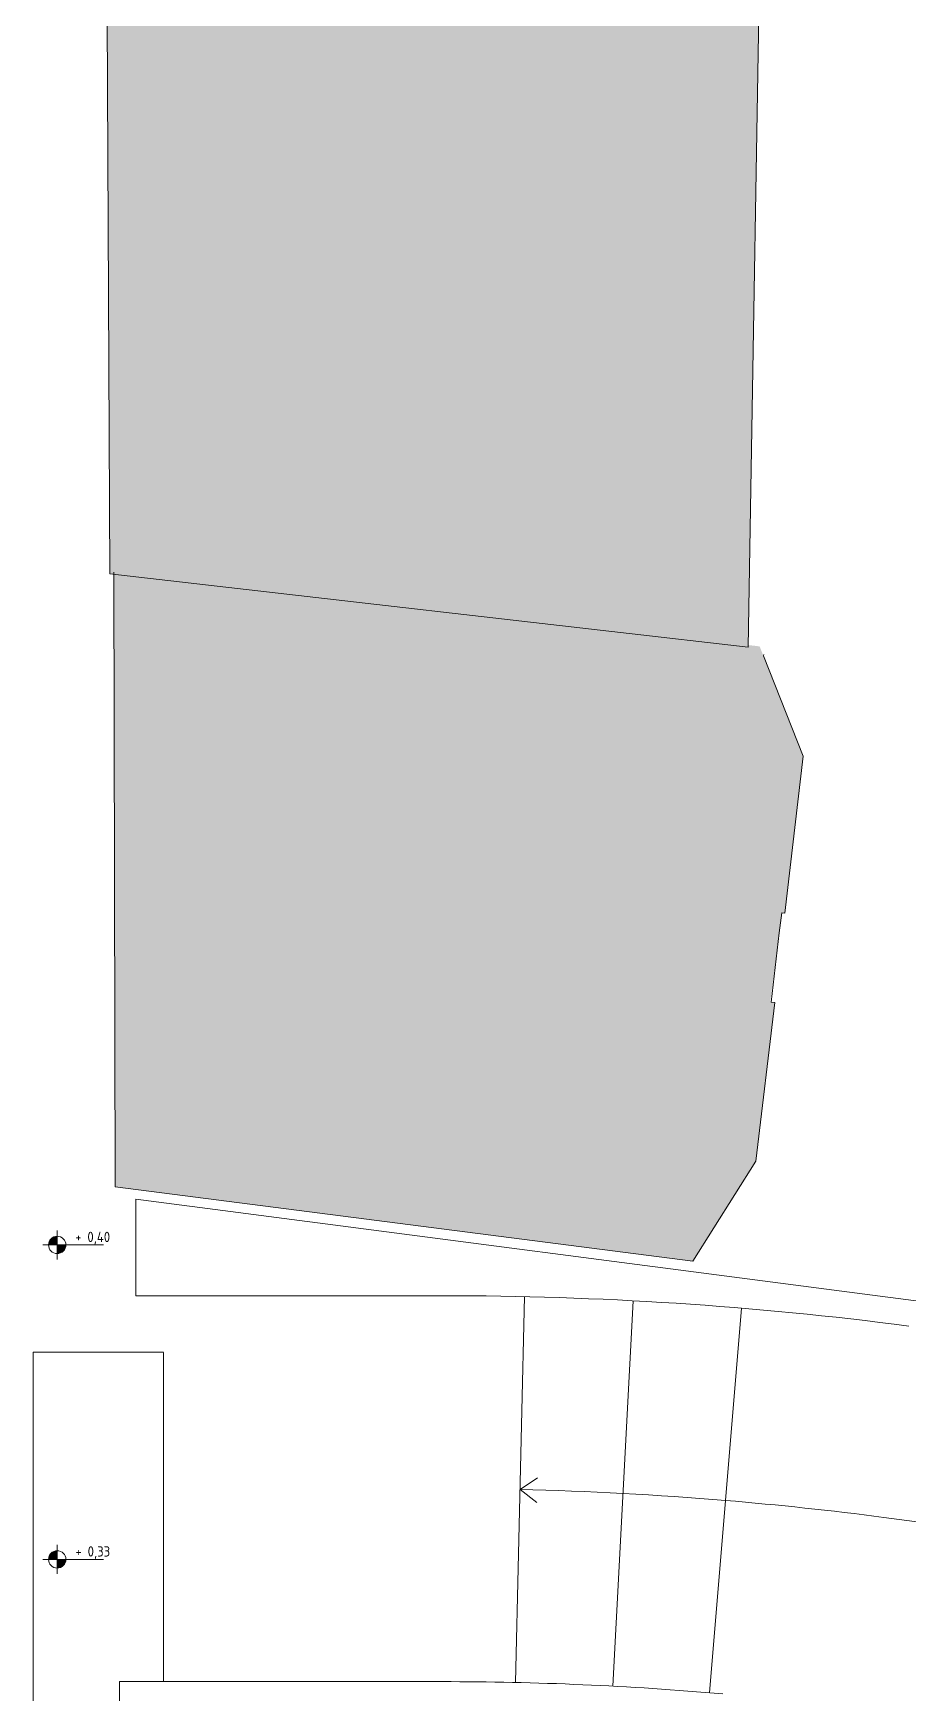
# Model space of a CAD drawing. Header units: millimetres. Extents: x 8265 to 78888, y 1905 to 34251.
# Drawn here: x 34471 to 36172, y 21645 to 24872 of the extents above; entities that cross this region are included whole.
import ezdxf
from ezdxf.enums import TextEntityAlignment as Align

# ---------------------------------------------------------------- set-up
doc = ezdxf.new("R2010")
doc.units = ezdxf.units.MM
doc.linetypes.add('ACISOTGL', pattern=[3, 2, -1])
for name, color, linetype, lineweight in [('420_MURATURE_001-AM_0', 4, 'Continuous', 0), ('440_SIMBOLI_001-AM_0', 31, 'Continuous', 0), ('445_QUOTE_ALTIMETRICHE_001-AM_0', 2, 'Continuous', 0), ('448_RAMPE_SCALE_ASCENS_001-AM_0', 216, 'Continuous', 0), ('450_ESTERNI_001-AM_0', 35, 'Continuous', 0), ('475_VERDE_001-AM_0', 96, 'Continuous', 0), ('490_CAMPITURE_001-AM_0', 9, 'Continuous', 0)]:
    doc.layers.add(name, color=color, linetype=linetype, lineweight=lineweight)
doc.styles.get("Standard").update_dxf_attribs({"font": 'isocp.shx'})

# ---------------------------------------------------------------- blocks, each defined once
blk = doc.blocks.new('QUOTA_ALT')
for points in [[(0, 0), (0, 22.5, 0.414214), (-22.5, 0)], [(22.5, 0), (0, 0), (0, -22.5, 0.414214)]]:
    blk.add_hatch(color=256).paths.add_polyline_path(points)
for p, q in [((-37.5, 0), (120, 0)), ((0, 37.5), (0, -37.5))]:
    blk.add_line(p, q)
blk.add_circle((0, 0), 22.5)
blk.add_attdef('QUOTA', text='', height=22.5).set_placement((120, 7.5), align=Align.RIGHT)

msp = doc.modelspace()

# ---------------------------------------------------------------- hatches: boundary and pattern name
at = {"layer": '475_VERDE_001-AM_0'}
h = msp.add_hatch(dxfattribs=at)
h.set_pattern_fill('AR-SAND', color=256, angle=90, style=0)
h.set_pattern_definition([(127.5, (52719.567, 18313.833), (-48.94132, -1.60003), [0, -38.608, 0, -43.18, 0, -41.275]), (97.5, (52719.57, 18313.833), (-71.6825, 44.95233), [0, -20.828, 0, -34.798, 0, -13.335]), (57.5, (52719.567, 18282.59), (-0.14372, 79.09924), [0, -12.7, 0, -45.72, 0, -59.69]), (47.5, (52719.57, 18282.59), (-22.29293, 76.35565), [0, -6.35, 0, -29.972, 0, -34.29])])
edge = h.paths.add_edge_path()
edge.add_line((39330.9, 23295.3), (38430.4, 23295.3))
edge.add_line((38430.4, 23295.3), (36898.1, 23495.6))
edge.add_line((36898.1, 23495.6), (36762.3, 22338.7))
edge.add_line((36762.3, 22338.7), (36762.6, 22332.7))
edge.add_line((36762.6, 22332.7), (36760.2, 22312.8))
edge.add_line((36760.2, 22312.8), (37125.9, 22265.1))
edge.add_line((37125.9, 22265.1), (37125.9, 22504.4))
edge.add_line((37125.9, 22504.4), (37649.4, 22504.4))
edge.add_line((37649.4, 22504.4), (37649.4, 22254.4))
edge.add_line((37649.4, 22254.4), (37207.7, 22254.4))
edge.add_line((37207.7, 22254.4), (37296.7, 22242.8))
edge.add_arc((36904.5, 19238.3), 3030, 58.0446, 82.5627, ccw=False)
edge.add_arc((38874.4, 22070.6), 450, 86.601, 215.5271, ccw=False)
edge.add_arc((39147.5, 22554.3), 248.9, 42.5307, 187.9664, ccw=False)
edge.add_line((39330.9, 22722.5), (39330.9, 23295.3))
edge = h.paths.add_edge_path(flags=16)
edge.add_arc((39007.3, 22940.8), 137.9, 0, 360)
edge = h.paths.add_edge_path(flags=16)
edge.add_arc((38604.2, 23078.3), 171.5, 0, 360)
edge = h.paths.add_edge_path(flags=16)
edge.add_arc((38899.1, 22047.6), 1250.5, 110.4016, 163.289)
edge.add_line((37701.4, 22407.2), (37499.6, 22869.6))
edge.add_arc((39034.6, 21934.2), 1797.6, 142.1318, 148.6419, ccw=False)
edge.add_arc((37603.3, 23175), 137.9, 3.0499, 275.1073, ccw=False)
edge.add_arc((39034.6, 21934.2), 1797.6, 130.5896, 136.0253, ccw=False)
edge.add_line((37865, 23299.3), (38463.2, 23219.7))
edge = h.paths.add_edge_path(flags=16)
edge.add_arc((38291.6, 22920), 171.5, 0, 360)
edge = h.paths.add_edge_path(flags=16)
edge.add_arc((38244.6, 22414.1), 248.9, 0, 360)
edge = h.paths.add_edge_path(flags=16)
edge.add_arc((37107.5, 22765.4), 248.9, 0, 360)
edge = h.paths.add_edge_path(flags=16)
edge.add_arc((37124.9, 23228.1), 171.5, 0, 360)
h.paths.add_polyline_path([(37095.9, 22504.4), (37095.9, 22334.4), (36853.9, 22334.4), (36853.9, 22504.4)], flags=16)
edge = h.paths.add_edge_path()
edge.add_line((38755.1, 21636.7), (38501.2, 20907))
edge.add_line((38501.2, 20907), (38692.8, 20907))
edge.add_line((38692.8, 20907), (38692.8, 21073))
edge.add_line((38692.8, 21073), (38855.3, 21073))
edge.add_arc((39092.5, 20997.9), 248.9, 133.522, 162.4236, ccw=False)
edge.add_arc((38838.2, 21328.5), 171.5, 180, 298.9163, ccw=False)
edge.add_arc((38844.5, 21317), 178.1, 30.5131, 176.3201, ccw=False)
edge.add_arc((39151.7, 21483.5), 171.5, 180, 206.3224, ccw=False)
edge.add_arc((39145.7, 21494.8), 166, -136.4216, 183.8775, ccw=False)
edge.add_arc((38038, 21599.2), 1011.4, 338.2657, 347.5038, ccw=False)
edge.add_arc((39082.9, 20971.9), 273.8, 28.1893, 112.6186, ccw=False)
edge.add_line((39324.2, 21101.2), (39324.3, 22066.7))
edge.add_arc((38874.4, 22070.6), 450, 254.636, 359.5091, ccw=False)
edge = h.paths.add_edge_path(flags=17)
edge.add_arc((39147.5, 22554.3), 248.9, 293.1259, 317.4688, ccw=False)
edge.add_arc((38874.4, 22070.6), 450, -0.0003, 34.4912, ccw=False)
edge.add_line((39324.4, 22070.6), (39330.9, 22386))
edge = h.paths.add_edge_path()
edge.add_arc((36904.5, 19238.3), 2220, 55.1814, 70.2172)
edge.add_arc((37511.5, 21234.6), 171.5, -246.5074, 32.6828, ccw=False)
edge.add_arc((36904.5, 19238.3), 2220, 75.9581, 82.5627)
edge.add_line((37191.8, 21439.6), (36107.7, 21581.1))
edge.add_line((36107.7, 21581.1), (36107.7, 20907))
edge.add_line((36107.7, 20907), (37167.3, 20907))
edge.add_arc((37196, 21076.1), 171.5, 143.0622, 260.353, ccw=False)
edge.add_line((37058.9, 21179.2), (37058.9, 21182.4))
edge.add_line((37058.9, 21182.4), (36138.9, 21182.4))
edge.add_line((36138.9, 21182.4), (36138.9, 21402.4))
edge.add_line((36138.9, 21402.4), (37058.9, 21402.4))
edge.add_line((37058.9, 21402.4), (37058.9, 21179.2))
edge.add_arc((37196, 21076.1), 171.5, -80.3535, 143.0622, ccw=False)
edge.add_line((37224.7, 20907), (38475.5, 20907))
edge.add_arc((38874.4, 22070.6), 1230, 235.1814, 251.0793, ccw=False)
at = {"layer": '490_CAMPITURE_001-AM_0'}
for points in [[(34609, 25985.6), (36611.4, 25716.8), (38107.1, 25488.6), (38143.6, 23368), (37028.4, 23522.1), (37031.2, 25110.1), (35886.4, 25256.3), (35859.3, 23678.6), (34619.8, 23821.5)], [(34627.7, 23824.7), (34630, 22630), (35751.8, 22485.5), (35874.6, 22679.9), (35911.3, 22988), (35902.4, 22989.2), (35924.7, 23162.3), (35930.6, 23161.6), (35966.6, 23466.6), (35881.8, 23680.2)]]:
    msp.add_hatch(color=254, dxfattribs=at).paths.add_polyline_path(points)

# ---------------------------------------------------------------- linework, layer by layer
at = {"layer": '420_MURATURE_001-AM_0'}
for p, q in [((34670.4, 22418.3), (34670.4, 22605.8)), ((36762.6, 22332.7), (34670.4, 22605.8)), ((35265.4, 22418.3), (34670.4, 22418.3)), ((35265.4, 21668.3), (34638.2, 21668.3)), ((34638.2, 21608.3), (34638.2, 21668.3))]:
    msp.add_line(p, q, dxfattribs=at)
for radius, start in [(7000, 82.56266), (6250, 84.99803)]:
    msp.add_arc((35265.4, 15418.3, 3.1), radius, start, 90, dxfattribs=at)
at = {"layer": '440_SIMBOLI_001-AM_0', "linetype": 'ACISOTGL', "ltscale": 0.15}
msp.add_line((34723.7, 22308.7), (34723.7, 21668.3), dxfattribs=at)
msp.add_lwpolyline([(40129.2, 19367.4), (40129.2, 19207.6), (34470.9, 19207.6), (34470.9, 22308.7), (34723.7, 22308.7)], dxfattribs=at)
at = {"layer": '448_RAMPE_SCALE_ASCENS_001-AM_0', "ltscale": 0.2}
for p, q in [((35407.8, 21666.7), (35424.9, 22416.5)), ((35596.4, 21659.5), (35636.1, 22408.5)), ((35784.6, 21646.7), (35846.9, 22394.1)), ((35416.4, 22041.6), (35450.6, 22064.1)), ((35416.4, 22041.6), (35448.8, 22016.5))]:
    msp.add_line(p, q, dxfattribs=at)
for points in [[(35815.7, 22020.4, 0.015095), (35416.4, 22041.6)], [(38256.5, 21488.3, 0.103179), (37244.3, 21841.2), (36123, 21987.5, 0.011661), (35815.7, 22020.4)]]:
    msp.add_lwpolyline(points, format="xyb", dxfattribs=at)
at = {"layer": '450_ESTERNI_001-AM_0', "linetype": 'Continuous'}
msp.add_lwpolyline([(34609, 25985.6), (36611.4, 25716.8), (38107.1, 25488.6), (38143.6, 23368), (37028.4, 23522.1), (37031.2, 25110.1), (35886.4, 25256.3), (35859.3, 23678.6), (34619.8, 23821.5)], close=True, dxfattribs=at)
msp.add_lwpolyline([(34627.7, 23824.7), (34630, 22630), (35751.8, 22485.5), (35874.6, 22679.9), (35911.3, 22988), (35904.4, 22988.9), (35919.7, 23123.5), (35924.7, 23162.3), (35930.6, 23161.6), (35966.6, 23466.6), (35889.2, 23661.6), (35889.9, 23664.6)], dxfattribs=at)

# ---------------------------------------------------------------- block references
at = {"layer": '445_QUOTE_ALTIMETRICHE_001-AM_0'}
ref = msp.add_blockref('QUOTA_ALT', (34517.4, 22517.1), dxfattribs=dict(at, xscale=0.75, yscale=0.75, zscale=0.75))
ref.add_attrib('QUOTA', ' + 0,40', dxfattribs={"layer": '0', "height": 20}).set_placement((34620.3, 22522.6), align=Align.RIGHT)
ref = msp.add_blockref('QUOTA_ALT', (34517.4, 21905.9), dxfattribs=dict(at, xscale=0.75, yscale=0.75, zscale=0.75))
ref.add_attrib('QUOTA', ' + 0,33', dxfattribs={"layer": '0', "height": 20}).set_placement((34620.3, 21911.4), align=Align.RIGHT)

doc.saveas('drawing.dxf')
